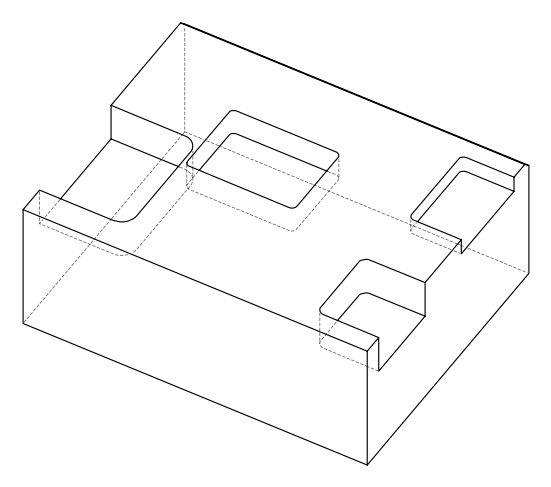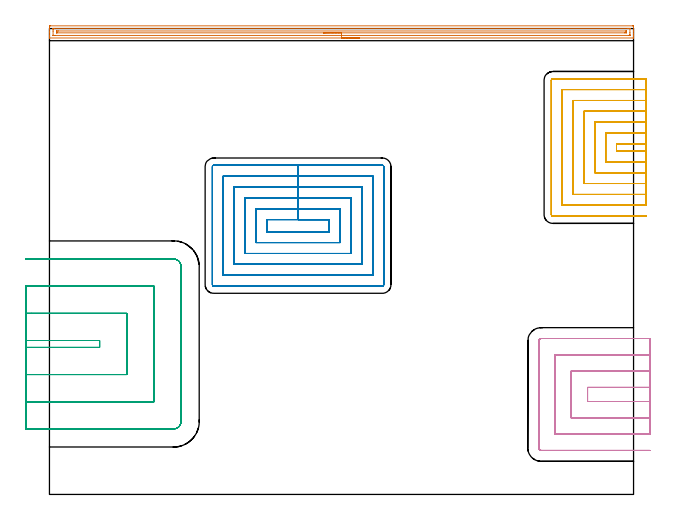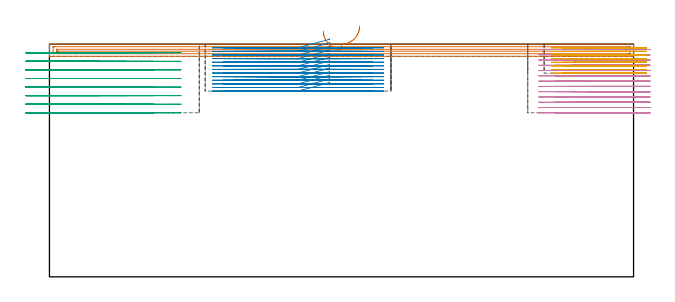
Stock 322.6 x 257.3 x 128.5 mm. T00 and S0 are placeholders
(PLAN: 5 operations, 4 tool changes, 97.8 min)
(1 AREA_MILL | FG_CHAMFER_SURFACE | UGT0205_001 | 7.92 min | 7248 mm3)
(2 MILL_RECTANGULAR_POCKET | POCKET_RECTANGULAR_STRAIGHT | NXT0201_009 | Follow Part, ap 2, ae 75% | 33.43 min | 198042 mm3)
(3 MILL_SLOT | SLOT_PARTIAL_RECTANGULAR | UGT0201_094 | Follow Part, ap 5, ae 75% | 16.27 min | 353466 mm3)
(4 MILL_SLOT_1 | SLOT_PARTIAL_RECTANGULAR_1 | NXT0201_011 | Follow Part, ap 3, ae 75% | 19.65 min | 162469 mm3)
(5 MILL_SLOT_2 | SLOT_PARTIAL_RECTANGULAR_2 | NXT0201_009 | Follow Part, ap 2, ae 75% | 20.53 min | 66179 mm3)
(TOOL UGT0205_001 | Chamfer Mill 20 x 3 x 45 deg. | D20 FL50 Z2)
(TOOL NXT0201_009 | ENDMILL 8mm [2P460-0800-NA 1630] | D8 FL26 Z6)
(TOOL UGT0201_094 | End mill 20 mm | D20 FL38 Z4)
(TOOL NXT0201_011 | ENDMILL 12mm [2P460-1200-NA 1630] | D12 FL38 Z6)
(OP 1 AREA_MILL)
G17 G21 G94 G90
T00 M6
G54
G17 G0 G90 X171.3 Y252.1 S1061 M3
G43 Z138.5 H0
G94 G1 X171.262 Z137.628 F250.
X171.148 Z136.763
X170.959 Z135.912
X170.697 Z135.08
X170.363 Z134.274
X169.96 Z133.5
X169.492 Z132.764
X168.96 Z132.072
X168.371 Z131.429
X167.728 Z130.84
X167.036 Z130.308
X166.3 Z129.84
X165.526 Z129.437
X164.72 Z129.103
X163.888 Z128.841
X163.037 Z128.652
X162.172 Z128.538
X161.3 Z128.5
X0.163
X0.01 Y252.103 Z128.488
X0.002 Y252.209 Z128.383
X0. Y252.321 Z128.279
Y252.637 Z127.962
Y253.273 Z127.322
Y255.332 Z125.265
Y256.756 Z123.839
Y257.351 Z123.246
Y258.221 Z122.375
X0.003 Y258.498 Z122.099
X0.01 Y258.793 Z121.803
X0.302 Y258.798 Z121.8
X0.609 Y258.8
X321.991
X322.299 Y258.798
X322.59 Y258.793 Z121.803
X322.6 Y258.498 Z122.099
Y255.885 Z124.709
Y254.462 Z126.135
Y253.273 Z127.322
Y252.637 Z127.962
Y252.321 Z128.279
X322.598 Y252.209 Z128.383
X322.59 Y252.103 Z128.488
X322.437 Y252.1 Z128.5
X161.3
Y253.514 Z127.086
X3.04
X2.395 Y253.515 Z127.085
X2.144 Y253.517 Z127.083
X2.046 Y253.521 Z127.079
X2.009 Y253.526 Z127.074
X2.007 Y253.546 Z127.054
X2.002 Y253.656 Z126.944
X2. Y255.885 Z124.715
Y256.756 Z123.844
X2.001 Y257.14 Z123.46
X2.005 Y257.269 Z123.331
X2.01 Y257.37 Z123.23
X2.018 Y257.38 Z123.22
X2.033 Y257.382 Z123.218
X2.072 Y257.384 Z123.216
X2.395 Y257.385 Z123.215
X2.642 Y257.386 Z123.214
X319.56
X320.205 Y257.385 Z123.215
X320.456 Y257.383 Z123.217
X320.554 Y257.379 Z123.221
X320.591 Y257.374 Z123.226
X320.593 Y257.354 Z123.246
X320.598 Y257.244 Z123.356
X320.6 Y255.015 Z125.585
Y254.144 Z126.456
X320.599 Y253.76 Z126.84
X320.595 Y253.631 Z126.969
X320.59 Y253.53 Z127.07
X320.582 Y253.52 Z127.08
X320.567 Y253.518 Z127.082
X320.528 Y253.516 Z127.084
X320.205 Y253.515 Z127.085
X319.958 Y253.514 Z127.086
X161.3
Y254.928 Z125.672
X4.18 Y254.929 Z125.671
X4.092 Y254.931 Z125.669
X4.035 Y254.935 Z125.665
X4.009 Y254.94 Z125.66
X4.006 Y254.957 Z125.643
X4.003 Y255.015 Z125.585
X4.001 Y255.19 Z125.41
X4.01 Y255.885 Z124.715
X4.013 Y255.965 Z124.635
X4.095 Y255.969 Z124.631
X4.18 Y255.97 Z124.63
X4.985 Y255.972 Z124.628
X318.42 Y255.971 Z124.629
X318.508 Y255.969 Z124.631
X318.565 Y255.965 Z124.635
X318.591 Y255.96 Z124.64
X318.594 Y255.943 Z124.657
X318.597 Y255.885 Z124.715
X318.599 Y255.71 Z124.89
X318.59 Y255.015 Z125.585
X318.587 Y254.935 Z125.665
X318.505 Y254.931 Z125.669
X318.42 Y254.93 Z125.67
X317.615 Y254.928 Z125.672
X161.3
X160.428 Z125.71
X159.564 Z125.823
X158.712 Z126.012
X157.88 Z126.275
X157.074 Z126.608
X156.3 Z127.011
X155.564 Z127.48
X154.872 Z128.011
X154.229 Z128.6
X153.64 Z129.244
X153.109 Z129.936
X152.64 Z130.672
X152.237 Z131.445
X151.903 Z132.251
X151.641 Z133.083
X151.452 Z133.935
X151.338 Z134.8
X151.3 Z135.672
G0 Z138.5
M5
M2
(OP 2 MILL_RECTANGULAR_POCKET)
G17 G21 G94 G90
T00 M6
G54
G17 G0 G90 X154.6 Y150.468 S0 M3
G43 Z138.5 H1
Z131.5
G94 G1 Y151.8 Z131.143 F250.
X137.3 Z126.508
X120. F500.
Y145.1
X154.6
Y151.8
X137.3
Y157.8
X114.
Y139.1
X160.6
Y157.8
X137.3
Y163.8
X108.
Y133.1
X166.6
Y163.8
X137.3
Y169.8
X102.
Y127.1
X172.6
Y169.8
X137.3
Y175.8
X96.
Y121.1
X178.6
Y175.8
X137.3
Y181.8
X90.7
G3 X90. Y181.1 R0.7
G1 Y115.8
G3 X90.7 Y115.1 R0.7
G1 X183.9
G3 X184.6 Y115.8 R0.7
G1 Y181.1
G3 X183.9 Y181.8 R0.7
G1 X137.3
X136.3
G0 X154.6 Y150.468 Z129.508
G1 Y151.8 Z129.151 F250.
X137.3 Z124.515
X120. F500.
Y145.1
X154.6
Y151.8
X137.3
Y157.8
X114.
Y139.1
X160.6
Y157.8
X137.3
Y163.8
X108.
Y133.1
X166.6
Y163.8
X137.3
Y169.8
X102.
Y127.1
X172.6
Y169.8
X137.3
Y175.8
X96.
Y121.1
X178.6
Y175.8
X137.3
Y181.8
X90.7
G3 X90. Y181.1 R0.7
G1 Y115.8
G3 X90.7 Y115.1 R0.7
G1 X183.9
G3 X184.6 Y115.8 R0.7
G1 Y181.1
G3 X183.9 Y181.8 R0.7
G1 X137.3
X136.3
G0 X154.6 Y150.468 Z127.515
G1 Y151.8 Z127.159 F250.
X137.3 Z122.523
X120. F500.
Y145.1
X154.6
Y151.8
X137.3
Y157.8
X114.
Y139.1
X160.6
Y157.8
X137.3
Y163.8
X108.
Y133.1
X166.6
Y163.8
X137.3
Y169.8
X102.
Y127.1
X172.6
Y169.8
X137.3
Y175.8
X96.
Y121.1
X178.6
Y175.8
X137.3
Y181.8
X90.7
G3 X90. Y181.1 R0.7
G1 Y115.8
G3 X90.7 Y115.1 R0.7
G1 X183.9
G3 X184.6 Y115.8 R0.7
G1 Y181.1
G3 X183.9 Y181.8 R0.7
G1 X137.3
X136.3
G0 X154.6 Y150.468 Z125.523
G1 Y151.8 Z125.166 F250.
X137.3 Z120.531
X120. F500.
Y145.1
X154.6
Y151.8
X137.3
Y157.8
X114.
Y139.1
X160.6
Y157.8
X137.3
Y163.8
X108.
Y133.1
X166.6
Y163.8
X137.3
Y169.8
X102.
Y127.1
X172.6
Y169.8
X137.3
Y175.8
X96.
Y121.1
X178.6
Y175.8
X137.3
Y181.8
X90.7
G3 X90. Y181.1 R0.7
G1 Y115.8
G3 X90.7 Y115.1 R0.7
G1 X183.9
G3 X184.6 Y115.8 R0.7
G1 Y181.1
G3 X183.9 Y181.8 R0.7
G1 X137.3
X136.3
G0 X154.6 Y150.468 Z123.531
G1 Y151.8 Z123.174 F250.
X137.3 Z118.538
X120. F500.
Y145.1
X154.6
Y151.8
X137.3
Y157.8
X114.
Y139.1
X160.6
Y157.8
X137.3
Y163.8
X108.
Y133.1
X166.6
Y163.8
X137.3
Y169.8
X102.
Y127.1
X172.6
Y169.8
X137.3
Y175.8
X96.
Y121.1
X178.6
Y175.8
X137.3
Y181.8
X90.7
G3 X90. Y181.1 R0.7
G1 Y115.8
G3 X90.7 Y115.1 R0.7
G1 X183.9
G3 X184.6 Y115.8 R0.7
G1 Y181.1
G3 X183.9 Y181.8 R0.7
G1 X137.3
X136.3
G0 X154.6 Y150.468 Z121.538
G1 Y151.8 Z121.182 F250.
X137.3 Z116.546
X120. F500.
Y145.1
X154.6
Y151.8
X137.3
Y157.8
X114.
Y139.1
X160.6
Y157.8
X137.3
Y163.8
X108.
Y133.1
X166.6
Y163.8
X137.3
Y169.8
X102.
Y127.1
X172.6
Y169.8
X137.3
Y175.8
X96.
Y121.1
X178.6
Y175.8
X137.3
Y181.8
X90.7
G3 X90. Y181.1 R0.7
G1 Y115.8
G3 X90.7 Y115.1 R0.7
G1 X183.9
G3 X184.6 Y115.8 R0.7
G1 Y181.1
G3 X183.9 Y181.8 R0.7
G1 X137.3
X136.3
G0 X154.6 Y150.468 Z119.546
G1 Y151.8 Z119.189 F250.
X137.3 Z114.554
X120. F500.
Y145.1
X154.6
Y151.8
X137.3
Y157.8
X114.
Y139.1
X160.6
Y157.8
X137.3
Y163.8
X108.
Y133.1
X166.6
Y163.8
X137.3
Y169.8
X102.
Y127.1
X172.6
Y169.8
X137.3
Y175.8
X96.
Y121.1
X178.6
Y175.8
X137.3
Y181.8
X90.7
G3 X90. Y181.1 R0.7
G1 Y115.8
G3 X90.7 Y115.1 R0.7
G1 X183.9
G3 X184.6 Y115.8 R0.7
G1 Y181.1
G3 X183.9 Y181.8 R0.7
G1 X137.3
X136.3
G0 X154.6 Y150.468 Z117.554
G1 Y151.8 Z117.197 F250.
X137.3 Z112.562
X120. F500.
Y145.1
X154.6
Y151.8
X137.3
Y157.8
X114.
Y139.1
X160.6
Y157.8
X137.3
Y163.8
X108.
Y133.1
X166.6
Y163.8
X137.3
Y169.8
X102.
Y127.1
X172.6
Y169.8
X137.3
Y175.8
X96.
Y121.1
X178.6
Y175.8
X137.3
Y181.8
X90.7
G3 X90. Y181.1 R0.7
G1 Y115.8
G3 X90.7 Y115.1 R0.7
G1 X183.9
G3 X184.6 Y115.8 R0.7
G1 Y181.1
G3 X183.9 Y181.8 R0.7
G1 X137.3
X136.3
G0 X154.6 Y150.468 Z115.562
G1 Y151.8 Z115.205 F250.
X137.3 Z110.569
X120. F500.
Y145.1
X154.6
Y151.8
X137.3
Y157.8
X114.
Y139.1
X160.6
Y157.8
X137.3
Y163.8
X108.
Y133.1
X166.6
Y163.8
X137.3
Y169.8
X102.
Y127.1
X172.6
Y169.8
X137.3
Y175.8
X96.
Y121.1
X178.6
Y175.8
X137.3
Y181.8
X90.7
G3 X90. Y181.1 R0.7
G1 Y115.8
G3 X90.7 Y115.1 R0.7
G1 X183.9
G3 X184.6 Y115.8 R0.7
G1 Y181.1
G3 X183.9 Y181.8 R0.7
G1 X137.3
X136.3
G0 X154.6 Y150.468 Z113.569
G1 Y151.8 Z113.212 F250.
X137.3 Z108.577
X120. F500.
Y145.1
X154.6
Y151.8
X137.3
Y157.8
X114.
Y139.1
X160.6
Y157.8
X137.3
Y163.8
X108.
Y133.1
X166.6
Y163.8
X137.3
Y169.8
X102.
Y127.1
X172.6
Y169.8
X137.3
Y175.8
X96.
Y121.1
X178.6
Y175.8
X137.3
Y181.8
X90.7
G3 X90. Y181.1 R0.7
G1 Y115.8
G3 X90.7 Y115.1 R0.7
G1 X183.9
G3 X184.6 Y115.8 R0.7
G1 Y181.1
G3 X183.9 Y181.8 R0.7
G1 X137.3
X136.3
G0 X154.6 Y150.468 Z111.577
G1 Y151.8 Z111.22 F250.
X137.3 Z106.585
X120. F500.
Y145.1
X154.6
Y151.8
X137.3
Y157.8
X114.
Y139.1
X160.6
Y157.8
X137.3
Y163.8
X108.
Y133.1
X166.6
Y163.8
X137.3
Y169.8
X102.
Y127.1
X172.6
Y169.8
X137.3
Y175.8
X96.
Y121.1
X178.6
Y175.8
X137.3
Y181.8
X90.7
G3 X90. Y181.1 R0.7
G1 Y115.8
G3 X90.7 Y115.1 R0.7
G1 X183.9
G3 X184.6 Y115.8 R0.7
G1 Y181.1
G3 X183.9 Y181.8 R0.7
G1 X137.3
X136.3
G0 X154.6 Y150.468 Z109.585
G1 Y151.8 Z109.228 F250.
X137.3 Z104.592
X120. F500.
Y145.1
X154.6
Y151.8
X137.3
Y157.8
X114.
Y139.1
X160.6
Y157.8
X137.3
Y163.8
X108.
Y133.1
X166.6
Y163.8
X137.3
Y169.8
X102.
Y127.1
X172.6
Y169.8
X137.3
Y175.8
X96.
Y121.1
X178.6
Y175.8
X137.3
Y181.8
X90.7
G3 X90. Y181.1 R0.7
G1 Y115.8
G3 X90.7 Y115.1 R0.7
G1 X183.9
G3 X184.6 Y115.8 R0.7
G1 Y181.1
G3 X183.9 Y181.8 R0.7
G1 X137.3
X136.3
G0 X154.6 Y150.468 Z107.592
G1 Y151.8 Z107.236 F250.
X137.3 Z102.6
X120. F500.
Y145.1
X154.6
Y151.8
X137.3
Y157.8
X114.
Y139.1
X160.6
Y157.8
X137.3
Y163.8
X108.
Y133.1
X166.6
Y163.8
X137.3
Y169.8
X102.
Y127.1
X172.6
Y169.8
X137.3
Y175.8
X96.
Y121.1
X178.6
Y175.8
X137.3
Y181.8
X90.7
G3 X90. Y181.1 R0.7
G1 Y115.8
G3 X90.7 Y115.1 R0.7
G1 X183.9
G3 X184.6 Y115.8 R0.7
G1 Y181.1
G3 X183.9 Y181.8 R0.7
G1 X137.3
X136.3
G0 Z138.5
M5
M2
(OP 3 MILL_SLOT)
G17 G21 G94 G90
T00 M6
G54
G17 G0 G90 X-13. Y81.2 S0 M3
G43 Z138.5 H0
Z123.762
G94 G1 X-10. F250.
X27.7 F500.
Y85.
X-10.
X-13. F250.
Y66.2
X-10.
X42.7 F500.
Y100.
X-10.
X-13. F250.
Y51.2
X-10.
X57.7 F500.
Y115.
X-10.
X-13. F250.
Y36.2
X-10.
X68.6 F500.
G3 X72.7 Y40.3 R4.1
G1 Y125.9
G3 X68.6 Y130. R4.1
G1 X-10.
X-13. F250.
G0 Y81.2 Z119.025
G1 X-10.
X27.7 F500.
Y85.
X-10.
X-13. F250.
Y66.2
X-10.
X42.7 F500.
Y100.
X-10.
X-13. F250.
Y51.2
X-10.
X57.7 F500.
Y115.
X-10.
X-13. F250.
Y36.2
X-10.
X68.6 F500.
G3 X72.7 Y40.3 R4.1
G1 Y125.9
G3 X68.6 Y130. R4.1
G1 X-10.
X-13. F250.
G0 Y81.2 Z114.287
G1 X-10.
X27.7 F500.
Y85.
X-10.
X-13. F250.
Y66.2
X-10.
X42.7 F500.
Y100.
X-10.
X-13. F250.
Y51.2
X-10.
X57.7 F500.
Y115.
X-10.
X-13. F250.
Y36.2
X-10.
X68.6 F500.
G3 X72.7 Y40.3 R4.1
G1 Y125.9
G3 X68.6 Y130. R4.1
G1 X-10.
X-13. F250.
G0 Y81.2 Z109.55
G1 X-10.
X27.7 F500.
Y85.
X-10.
X-13. F250.
Y66.2
X-10.
X42.7 F500.
Y100.
X-10.
X-13. F250.
Y51.2
X-10.
X57.7 F500.
Y115.
X-10.
X-13. F250.
Y36.2
X-10.
X68.6 F500.
G3 X72.7 Y40.3 R4.1
G1 Y125.9
G3 X68.6 Y130. R4.1
G1 X-10.
X-13. F250.
G0 Y81.2 Z104.812
G1 X-10.
X27.7 F500.
Y85.
X-10.
X-13. F250.
Y66.2
X-10.
X42.7 F500.
Y100.
X-10.
X-13. F250.
Y51.2
X-10.
X57.7 F500.
Y115.
X-10.
X-13. F250.
Y36.2
X-10.
X68.6 F500.
G3 X72.7 Y40.3 R4.1
G1 Y125.9
G3 X68.6 Y130. R4.1
G1 X-10.
X-13. F250.
G0 Y81.2 Z100.075
G1 X-10.
X27.7 F500.
Y85.
X-10.
X-13. F250.
Y66.2
X-10.
X42.7 F500.
Y100.
X-10.
X-13. F250.
Y51.2
X-10.
X57.7 F500.
Y115.
X-10.
X-13. F250.
Y36.2
X-10.
X68.6 F500.
G3 X72.7 Y40.3 R4.1
G1 Y125.9
G3 X68.6 Y130. R4.1
G1 X-10.
X-13. F250.
G0 Y81.2 Z95.337
G1 X-10.
X27.7 F500.
Y85.
X-10.
X-13. F250.
Y66.2
X-10.
X42.7 F500.
Y100.
X-10.
X-13. F250.
Y51.2
X-10.
X57.7 F500.
Y115.
X-10.
X-13. F250.
Y36.2
X-10.
X68.6 F500.
G3 X72.7 Y40.3 R4.1
G1 Y125.9
G3 X68.6 Y130. R4.1
G1 X-10.
X-13. F250.
G0 Y81.2 Z90.6
G1 X-10.
X27.7 F500.
Y85.
X-10.
X-13. F250.
Y66.2
X-10.
X42.7 F500.
Y100.
X-10.
X-13. F250.
Y51.2
X-10.
X57.7 F500.
Y115.
X-10.
X-13. F250.
Y36.2
X-10.
X68.6 F500.
G3 X72.7 Y40.3 R4.1
G1 Y125.9
G3 X68.6 Y130. R4.1
G1 X-10.
X-13. F250.
G0 Z138.5
M5
M2
(OP 4 MILL_SLOT_1)
G17 G21 G94 G90
T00 M6
G54
G17 G0 G90 X331.6 Y59.1 S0 M3
G43 Z138.5 H1
Z125.585
G94 G1 X328.6 F250.
X297.2 F500.
Y51.3
X328.6
X331.6 F250.
Y68.1
X328.6
X288.2 F500.
Y42.3
X328.6
X331.6 F250.
Y77.1
X328.6
X279.2 F500.
Y33.3
X328.6
X331.6 F250.
Y86.1
X328.6
X271.6 F500.
G3 X270.2 Y84.7 R1.4
G1 Y25.7
G3 X271.6 Y24.3 R1.4
G1 X328.6
X331.6 F250.
G0 Y59.1 Z122.669
G1 X328.6
X297.2 F500.
Y51.3
X328.6
X331.6 F250.
Y68.1
X328.6
X288.2 F500.
Y42.3
X328.6
X331.6 F250.
Y77.1
X328.6
X279.2 F500.
Y33.3
X328.6
X331.6 F250.
Y86.1
X328.6
X271.6 F500.
G3 X270.2 Y84.7 R1.4
G1 Y25.7
G3 X271.6 Y24.3 R1.4
G1 X328.6
X331.6 F250.
G0 Y59.1 Z119.754
G1 X328.6
X297.2 F500.
Y51.3
X328.6
X331.6 F250.
Y68.1
X328.6
X288.2 F500.
Y42.3
X328.6
X331.6 F250.
Y77.1
X328.6
X279.2 F500.
Y33.3
X328.6
X331.6 F250.
Y86.1
X328.6
X271.6 F500.
G3 X270.2 Y84.7 R1.4
G1 Y25.7
G3 X271.6 Y24.3 R1.4
G1 X328.6
X331.6 F250.
G0 Y59.1 Z116.838
G1 X328.6
X297.2 F500.
Y51.3
X328.6
X331.6 F250.
Y68.1
X328.6
X288.2 F500.
Y42.3
X328.6
X331.6 F250.
Y77.1
X328.6
X279.2 F500.
Y33.3
X328.6
X331.6 F250.
Y86.1
X328.6
X271.6 F500.
G3 X270.2 Y84.7 R1.4
G1 Y25.7
G3 X271.6 Y24.3 R1.4
G1 X328.6
X331.6 F250.
G0 Y59.1 Z113.923
G1 X328.6
X297.2 F500.
Y51.3
X328.6
X331.6 F250.
Y68.1
X328.6
X288.2 F500.
Y42.3
X328.6
X331.6 F250.
Y77.1
X328.6
X279.2 F500.
Y33.3
X328.6
X331.6 F250.
Y86.1
X328.6
X271.6 F500.
G3 X270.2 Y84.7 R1.4
G1 Y25.7
G3 X271.6 Y24.3 R1.4
G1 X328.6
X331.6 F250.
G0 Y59.1 Z111.008
G1 X328.6
X297.2 F500.
Y51.3
X328.6
X331.6 F250.
Y68.1
X328.6
X288.2 F500.
Y42.3
X328.6
X331.6 F250.
Y77.1
X328.6
X279.2 F500.
Y33.3
X328.6
X331.6 F250.
Y86.1
X328.6
X271.6 F500.
G3 X270.2 Y84.7 R1.4
G1 Y25.7
G3 X271.6 Y24.3 R1.4
G1 X328.6
X331.6 F250.
G0 Y59.1 Z108.092
G1 X328.6
X297.2 F500.
Y51.3
X328.6
X331.6 F250.
Y68.1
X328.6
X288.2 F500.
Y42.3
X328.6
X331.6 F250.
Y77.1
X328.6
X279.2 F500.
Y33.3
X328.6
X331.6 F250.
Y86.1
X328.6
X271.6 F500.
G3 X270.2 Y84.7 R1.4
G1 Y25.7
G3 X271.6 Y24.3 R1.4
G1 X328.6
X331.6 F250.
G0 Y59.1 Z105.177
G1 X328.6
X297.2 F500.
Y51.3
X328.6
X331.6 F250.
Y68.1
X328.6
X288.2 F500.
Y42.3
X328.6
X331.6 F250.
Y77.1
X328.6
X279.2 F500.
Y33.3
X328.6
X331.6 F250.
Y86.1
X328.6
X271.6 F500.
G3 X270.2 Y84.7 R1.4
G1 Y25.7
G3 X271.6 Y24.3 R1.4
G1 X328.6
X331.6 F250.
G0 Y59.1 Z102.262
G1 X328.6
X297.2 F500.
Y51.3
X328.6
X331.6 F250.
Y68.1
X328.6
X288.2 F500.
Y42.3
X328.6
X331.6 F250.
Y77.1
X328.6
X279.2 F500.
Y33.3
X328.6
X331.6 F250.
Y86.1
X328.6
X271.6 F500.
G3 X270.2 Y84.7 R1.4
G1 Y25.7
G3 X271.6 Y24.3 R1.4
G1 X328.6
X331.6 F250.
G0 Y59.1 Z99.346
G1 X328.6
X297.2 F500.
Y51.3
X328.6
X331.6 F250.
Y68.1
X328.6
X288.2 F500.
Y42.3
X328.6
X331.6 F250.
Y77.1
X328.6
X279.2 F500.
Y33.3
X328.6
X331.6 F250.
Y86.1
X328.6
X271.6 F500.
G3 X270.2 Y84.7 R1.4
G1 Y25.7
G3 X271.6 Y24.3 R1.4
G1 X328.6
X331.6 F250.
G0 Y59.1 Z96.431
G1 X328.6
X297.2 F500.
Y51.3
X328.6
X331.6 F250.
Y68.1
X328.6
X288.2 F500.
Y42.3
X328.6
X331.6 F250.
Y77.1
X328.6
X279.2 F500.
Y33.3
X328.6
X331.6 F250.
Y86.1
X328.6
X271.6 F500.
G3 X270.2 Y84.7 R1.4
G1 Y25.7
G3 X271.6 Y24.3 R1.4
G1 X328.6
X331.6 F250.
G0 Y59.1 Z93.515
G1 X328.6
X297.2 F500.
Y51.3
X328.6
X331.6 F250.
Y68.1
X328.6
X288.2 F500.
Y42.3
X328.6
X331.6 F250.
Y77.1
X328.6
X279.2 F500.
Y33.3
X328.6
X331.6 F250.
Y86.1
X328.6
X271.6 F500.
G3 X270.2 Y84.7 R1.4
G1 Y25.7
G3 X271.6 Y24.3 R1.4
G1 X328.6
X331.6 F250.
G0 Y59.1 Z90.6
G1 X328.6
X297.2 F500.
Y51.3
X328.6
X331.6 F250.
Y68.1
X328.6
X288.2 F500.
Y42.3
X328.6
X331.6 F250.
Y77.1
X328.6
X279.2 F500.
Y33.3
X328.6
X331.6 F250.
Y86.1
X328.6
X271.6 F500.
G3 X270.2 Y84.7 R1.4
G1 Y25.7
G3 X271.6 Y24.3 R1.4
G1 X328.6
X331.6 F250.
G0 Z138.5
M5
M2
(OP 5 MILL_SLOT_2)
G17 G21 G94 G90
T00 M6
G54
G17 G0 G90 X329.6 Y193.6 S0 M3
G43 Z138.5 H1
Z126.5
G94 G1 X326.6 F250.
X313.2 F500.
Y189.7
X326.6
X329.6 F250.
Y199.6
X326.6
X307.2 F500.
Y183.7
X326.6
X329.6 F250.
Y205.6
X326.6
X301.2 F500.
Y177.7
X326.6
X329.6 F250.
Y211.6
X326.6
X295.2 F500.
Y171.7
X326.6
X329.6 F250.
Y217.6
X326.6
X289.2 F500.
Y165.7
X326.6
X329.6 F250.
Y223.6
X326.6
X283.2 F500.
Y159.7
X326.6
X329.6 F250.
Y229.6
X326.6
X278. F500.
G3 X277.2 Y228.8 R0.8
G1 Y154.5
G3 X278. Y153.7 R0.8
G1 X326.6
X329.6 F250.
G0 Y193.6 Z124.5
G1 X326.6
X313.2 F500.
Y189.7
X326.6
X329.6 F250.
Y199.6
X326.6
X307.2 F500.
Y183.7
X326.6
X329.6 F250.
Y205.6
X326.6
X301.2 F500.
Y177.7
X326.6
X329.6 F250.
Y211.6
X326.6
X295.2 F500.
Y171.7
X326.6
X329.6 F250.
Y217.6
X326.6
X289.2 F500.
Y165.7
X326.6
X329.6 F250.
Y223.6
X326.6
X283.2 F500.
Y159.7
X326.6
X329.6 F250.
Y229.6
X326.6
X278. F500.
G3 X277.2 Y228.8 R0.8
G1 Y154.5
G3 X278. Y153.7 R0.8
G1 X326.6
X329.6 F250.
G0 Y193.6 Z122.5
G1 X326.6
X313.2 F500.
Y189.7
X326.6
X329.6 F250.
Y199.6
X326.6
X307.2 F500.
Y183.7
X326.6
X329.6 F250.
Y205.6
X326.6
X301.2 F500.
Y177.7
X326.6
X329.6 F250.
Y211.6
X326.6
X295.2 F500.
Y171.7
X326.6
X329.6 F250.
Y217.6
X326.6
X289.2 F500.
Y165.7
X326.6
X329.6 F250.
Y223.6
X326.6
X283.2 F500.
Y159.7
X326.6
X329.6 F250.
Y229.6
X326.6
X278. F500.
G3 X277.2 Y228.8 R0.8
G1 Y154.5
G3 X278. Y153.7 R0.8
G1 X326.6
X329.6 F250.
G0 Y193.6 Z120.5
G1 X326.6
X313.2 F500.
Y189.7
X326.6
X329.6 F250.
Y199.6
X326.6
X307.2 F500.
Y183.7
X326.6
X329.6 F250.
Y205.6
X326.6
X301.2 F500.
Y177.7
X326.6
X329.6 F250.
Y211.6
X326.6
X295.2 F500.
Y171.7
X326.6
X329.6 F250.
Y217.6
X326.6
X289.2 F500.
Y165.7
X326.6
X329.6 F250.
Y223.6
X326.6
X283.2 F500.
Y159.7
X326.6
X329.6 F250.
Y229.6
X326.6
X278. F500.
G3 X277.2 Y228.8 R0.8
G1 Y154.5
G3 X278. Y153.7 R0.8
G1 X326.6
X329.6 F250.
G0 Y193.6 Z118.5
G1 X326.6
X313.2 F500.
Y189.7
X326.6
X329.6 F250.
Y199.6
X326.6
X307.2 F500.
Y183.7
X326.6
X329.6 F250.
Y205.6
X326.6
X301.2 F500.
Y177.7
X326.6
X329.6 F250.
Y211.6
X326.6
X295.2 F500.
Y171.7
X326.6
X329.6 F250.
Y217.6
X326.6
X289.2 F500.
Y165.7
X326.6
X329.6 F250.
Y223.6
X326.6
X283.2 F500.
Y159.7
X326.6
X329.6 F250.
Y229.6
X326.6
X278. F500.
G3 X277.2 Y228.8 R0.8
G1 Y154.5
G3 X278. Y153.7 R0.8
G1 X326.6
X329.6 F250.
G0 Y193.6 Z116.5
G1 X326.6
X313.2 F500.
Y189.7
X326.6
X329.6 F250.
Y199.6
X326.6
X307.2 F500.
Y183.7
X326.6
X329.6 F250.
Y205.6
X326.6
X301.2 F500.
Y177.7
X326.6
X329.6 F250.
Y211.6
X326.6
X295.2 F500.
Y171.7
X326.6
X329.6 F250.
Y217.6
X326.6
X289.2 F500.
Y165.7
X326.6
X329.6 F250.
Y223.6
X326.6
X283.2 F500.
Y159.7
X326.6
X329.6 F250.
Y229.6
X326.6
X278. F500.
G3 X277.2 Y228.8 R0.8
G1 Y154.5
G3 X278. Y153.7 R0.8
G1 X326.6
X329.6 F250.
G0 Y193.6 Z114.5
G1 X326.6
X313.2 F500.
Y189.7
X326.6
X329.6 F250.
Y199.6
X326.6
X307.2 F500.
Y183.7
X326.6
X329.6 F250.
Y205.6
X326.6
X301.2 F500.
Y177.7
X326.6
X329.6 F250.
Y211.6
X326.6
X295.2 F500.
Y171.7
X326.6
X329.6 F250.
Y217.6
X326.6
X289.2 F500.
Y165.7
X326.6
X329.6 F250.
Y223.6
X326.6
X283.2 F500.
Y159.7
X326.6
X329.6 F250.
Y229.6
X326.6
X278. F500.
G3 X277.2 Y228.8 R0.8
G1 Y154.5
G3 X278. Y153.7 R0.8
G1 X326.6
X329.6 F250.
G0 Y193.6 Z112.5
G1 X326.6
X313.2 F500.
Y189.7
X326.6
X329.6 F250.
Y199.6
X326.6
X307.2 F500.
Y183.7
X326.6
X329.6 F250.
Y205.6
X326.6
X301.2 F500.
Y177.7
X326.6
X329.6 F250.
Y211.6
X326.6
X295.2 F500.
Y171.7
X326.6
X329.6 F250.
Y217.6
X326.6
X289.2 F500.
Y165.7
X326.6
X329.6 F250.
Y223.6
X326.6
X283.2 F500.
Y159.7
X326.6
X329.6 F250.
Y229.6
X326.6
X278. F500.
G3 X277.2 Y228.8 R0.8
G1 Y154.5
G3 X278. Y153.7 R0.8
G1 X326.6
X329.6 F250.
G0 Z138.5
M5
M2
